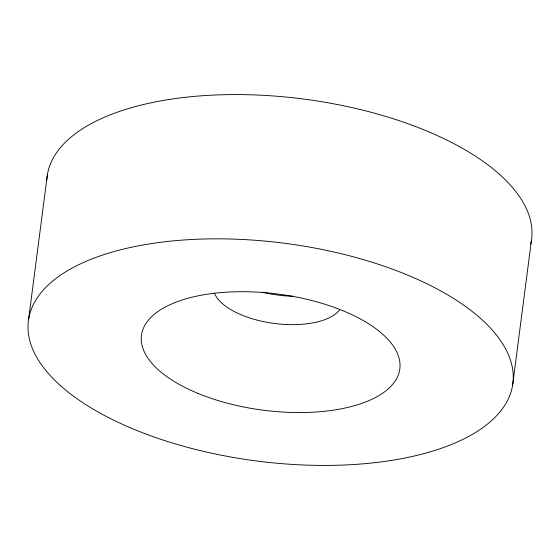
<?xml version="1.0" encoding="UTF-8"?>
<svg xmlns="http://www.w3.org/2000/svg" width="560" height="560" viewBox="0 0 560 560"><rect width="100%" height="100%" fill="white"/><g stroke="black" fill="none" stroke-linecap="round" stroke-linejoin="round"><path stroke-width="0.84" d="M28.595 319.347L47.334 175.077M512.666 384.923A244.258 109.753 7.4 0 0 164.416 241.822A244.258 109.753 7.4 0 0 134.813 429.653A244.258 109.753 7.4 0 0 512.666 384.923L531.405 240.653M46.795 180.222A244.258 109.753 7.4 0 1 304.563 99.169A244.258 109.753 7.4 0 1 530.747 244.041M339.507 310.086A65.135 29.267 7.4 0 1 273.567 323.344A65.135 29.267 7.4 0 1 214.48 293.153M293.447 296.268A65.135 29.267 7.4 0 1 262.115 292.11M198.191 393.477A130.27 58.534 7.4 0 0 399.714 369.621A130.27 58.534 7.4 0 0 213.983 293.3A130.27 58.534 7.4 0 0 198.191 393.477"/></g></svg>
